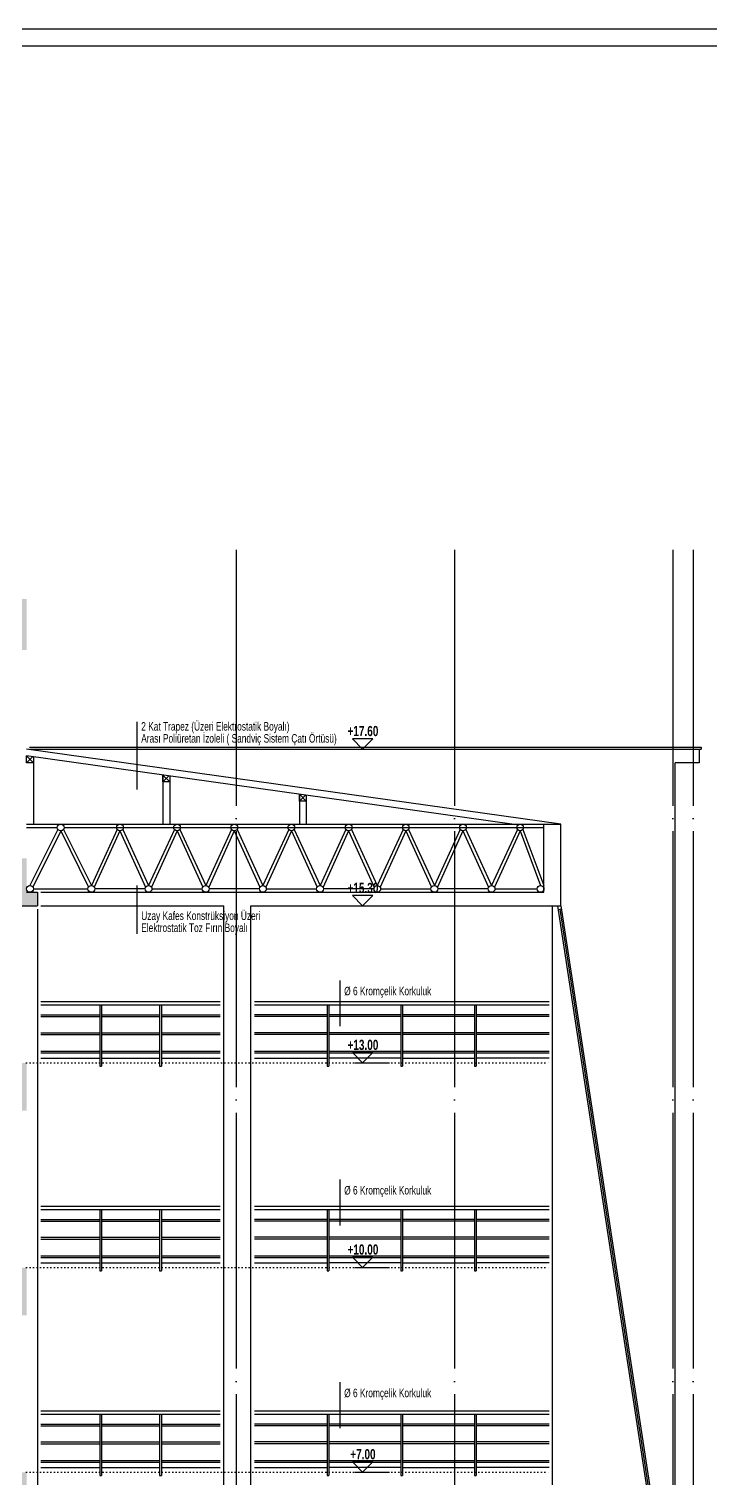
# Model space of a CAD drawing. Extents: x 460786 to 545292, y 30998 to 41694.
# Drawn here: x 507520 to 508518, y 39568 to 41694 of the extents above; entities that cross this region are included whole.
import ezdxf
from ezdxf.enums import TextEntityAlignment as Align

# ---------------------------------------------------------------- set-up
doc = ezdxf.new("R2010")
doc.units = 0
doc.header["$LTSCALE"] = 50
doc.header["$MEASUREMENT"] = 0
doc.linetypes.add('DASHDOT', pattern=[5.5, 5, -0.25, 0, -0.25])
doc.linetypes.add('DASHED', pattern=[0.1, 0, -0.1])
doc.layers.get('0').update_dxf_attribs({"linetype": 'CONTINUOUS'})
for name, color, linetype in [('A-Aks Dikey', 12, 'DASHDOT'), ('A-Betonarme', 6, 'CONTINUOUS'), ('A-Cam', 160, 'CONTINUOUS'), ('A-Dash', 9, 'DASHED'), ('A-Gör 2', 40, 'CONTINUOUS'), ('A-Gör 3', 25, 'CONTINUOUS'), ('A-Gör 4', 75, 'CONTINUOUS'), ('A-Kot', 3, 'CONTINUOUS'), ('A-Lejant', 23, 'CONTINUOUS'), ('A-Malzeme', 32, 'CONTINUOUS'), ('A-Tarama 1', 9, 'CONTINUOUS')]:
    doc.layers.add(name, color=color, linetype=linetype)
doc.styles.add('blkan', font='arial.ttf', dxfattribs={"width": 0.9, "height": 12.5})
doc.styles.add('YAZI', font='arialbd.ttf', dxfattribs={"width": 0.9, "height": 150})

# ---------------------------------------------------------------- blocks, each defined once
blk = doc.blocks.new('kot-k')
for p, q in [((9.4, 0), (-32.7, 0)), ((-12.6, 12.6), (12.6, 12.6)), ((0, 0), (-12.6, 12.6)), ((0, 0), (12.6, 12.6))]:
    blk.add_line(p, q)
at = {"style": 'YAZI', "width": 0.7}
blk.add_attdef('KOT', text='', height=12.5, dxfattribs=at).set_placement((0, 22), align=Align.MIDDLE_CENTER)

msp = doc.modelspace()

# ---------------------------------------------------------------- hatches: boundary and pattern name
at = {"layer": 'A-Tarama 1'}
h = msp.add_hatch(dxfattribs=at)
h.set_pattern_fill('ANSI33', color=256, scale=30, angle=180, style=0)
h.set_pattern_definition([(225, (46068.436, 5507.0595), (5.30330086, -5.30330086), []), (225, (46063.133, 5507.0595), (5.30330086, -5.30330086), [3.75, -1.875])])
h.paths.add_polyline_path([(515771.99, 38428.33), (515711.99, 38428.33), (515711.99, 38878.33), (514555.52, 38878.33), (514555.52, 38833.33), (513227.52, 38833.33), (513227.52, 38878.33), (511390.02, 38878.33), (511390.02, 38818.33), (511420.02, 38818.33), (511420.02, 38863.33), (511840.52, 38863.33), (511840.52, 38818.33), (511870.52, 38818.33), (511870.52, 38863.33), (512292.52, 38863.33), (512292.52, 38818.33), (512322.52, 38818.33), (512322.52, 38863.33), (512745.52, 38863.33), (512745.52, 38818.33), (512775.52, 38818.33), (512775.52, 38863.33), (513197.52, 38863.33), (513197.52, 38818.33), (513227.52, 38818.33), (514585.52, 38818.33), (514585.52, 38863.33), (515008.52, 38863.33), (515008.52, 38818.33), (515038.52, 38818.33), (515038.52, 38863.33), (515460.52, 38863.33), (515460.52, 38818.33), (515490.52, 38818.33), (515490.52, 38863.33), (515686.95, 38863.33), (515686.95, 38428.33), (508507.02, 38428.33), (508507.02, 38863.33), (508793.52, 38863.33), (508793.52, 38818.33), (508833.52, 38818.33), (508833.52, 38863.33), (509113.52, 38863.33), (509113.52, 38818.33), (509153.52, 38818.33), (509153.52, 38863.33), (509426.02, 38863.33), (509426.02, 38818.33), (509466.02, 38818.33), (509466.02, 38878.33), (508482.02, 38878.33), (508482.02, 38428.33), (508477.02, 38428.33), (508477.02, 38878.33), (507518.52, 38878.33), (507518.52, 38961.63), (507502.02, 38961.63), (507502.02, 38978.33), (506324.02, 38978.33), (506324.02, 38428.33), (506264.02, 38428.33), (506264.02, 38368.33), (515771.99, 38368.33)])
h.paths.add_polyline_path([(506349.02, 38428.33), (506349.02, 38963.33), (506687.02, 38963.33), (506687.02, 38918.33), (506707.02, 38918.33), (506707.02, 38963.33), (507157.02, 38963.33), (507157.02, 38918.33), (507197.02, 38918.33), (507197.02, 38963.33), (507478.52, 38963.33), (507478.52, 38918.33), (507488.52, 38918.33), (507488.52, 38863.33), (507803.52, 38863.33), (507803.52, 38818.33), (507843.52, 38818.33), (507843.52, 38863.33), (508452.02, 38863.33), (508452.02, 38428.33)], flags=16)
h.paths.add_polyline_path([(507611.81, 38911.65), (507581.02, 38911.65), (507581.02, 38928.31), (507550.1, 38928.31), (507550.1, 38944.97), (507532.02, 38944.97), (507532.02, 38961.63), (507518.52, 38961.63), (507518.52, 38928.32), (507611.09, 38878.33), (507642.49, 38878.33), (507642.49, 38894.99), (507611.81, 38894.99)], flags=16)
h.paths.add_polyline_path([(506784.02, 39263.33), (507171.02, 39263.33), (507171.02, 39208.33), (507196.02, 39208.33), (507196.02, 39263.33), (507491.02, 39263.33), (507491.02, 39208.33), (507516.02, 39208.33), (507516.02, 39278.33), (506324.02, 39278.33), (506324.02, 39198.33), (506349.02, 39198.33), (506349.02, 39263.33), (506759.02, 39263.33), (506759.02, 39208.33), (506784.02, 39208.33)])
h.paths.add_polyline_path([(506996.02, 39211.33), (506983.02, 39211.33), (506983.02, 39198.33), (506996.02, 39198.33)], flags=17)
h.paths.add_polyline_path([(506784.02, 39563.33), (507171.02, 39563.33), (507171.02, 39508.33), (507196.02, 39508.33), (507196.02, 39563.33), (507491.02, 39563.33), (507491.02, 39508.33), (507516.02, 39508.33), (507516.02, 39578.33), (506324.02, 39578.33), (506324.02, 39498.33), (506349.02, 39498.33), (506349.02, 39563.33), (506759.02, 39563.33), (506759.02, 39508.33), (506784.02, 39508.33)])
h.paths.add_polyline_path([(506996.02, 39511.33), (506983.02, 39511.33), (506983.02, 39498.33), (506996.02, 39498.33)], flags=17)
h.paths.add_polyline_path([(506784.02, 39863.33), (507171.02, 39863.33), (507171.02, 39808.33), (507196.02, 39808.33), (507196.02, 39863.33), (507491.02, 39863.33), (507491.02, 39808.33), (507516.02, 39808.33), (507516.02, 39878.33), (506324.02, 39878.33), (506324.02, 39798.33), (506349.02, 39798.33), (506349.02, 39863.33), (506759.02, 39863.33), (506759.02, 39808.33), (506784.02, 39808.33)])
h.paths.add_polyline_path([(506784.02, 40163.33), (507171.02, 40163.33), (507171.02, 40108.33), (507196.02, 40108.33), (507196.02, 40163.33), (507491.02, 40163.33), (507491.02, 40108.33), (507516.02, 40108.33), (507516.02, 40178.33), (506324.02, 40178.33), (506324.02, 40098.33), (506349.02, 40098.33), (506349.02, 40163.33), (506759.02, 40163.33), (506759.02, 40108.33), (506784.02, 40108.33)])
h.paths.add_polyline_path([(506996.02, 40111.33), (506983.02, 40111.33), (506983.02, 40098.33), (506996.02, 40098.33)], flags=17)
h.paths.add_polyline_path([(506996.02, 39811.33), (506983.02, 39811.33), (506983.02, 39798.33), (506996.02, 39798.33)], flags=17)
h.paths.add_polyline_path([(507196.02, 40463.33), (507491.02, 40463.33), (507491.02, 40408.33), (507532.02, 40408.33), (507532.02, 40428.33), (507516.02, 40428.33), (507516.02, 40478.33), (506299.02, 40478.33), (506299.02, 40638.33), (506249.02, 40638.33), (506249.02, 40618.33), (506274.02, 40618.33), (506274.02, 40428.33), (506299.02, 40428.33), (506299.02, 40463.33), (506324.02, 40463.33), (506324.02, 40398.33), (506349.02, 40398.33), (506349.02, 40463.33), (506759.02, 40463.33), (506759.02, 40408.33), (506784.02, 40408.33), (506784.02, 40463.33), (507171.02, 40463.33), (507171.02, 40408.33), (507196.02, 40408.33)])
h.paths.add_polyline_path([(506996.02, 40411.33), (506983.02, 40411.33), (506983.02, 40398.33), (506996.02, 40398.33)], flags=17)
h.paths.add_polyline_path([(507196.02, 40743.33), (507171.02, 40743.33), (507171.02, 40718.33), (507196.02, 40718.33)])
h.paths.add_polyline_path([(507516.02, 40858.33), (507491.02, 40858.33), (507491.02, 40798.33), (507196.02, 40798.33), (507196.02, 40858.33), (507171.02, 40858.33), (507171.02, 40783.33), (507516.02, 40783.33)])
h.paths.add_polyline_path([(508833.52, 39338.33), (508808.52, 39338.33), (508808.52, 39278.33), (508482.02, 39278.33), (508482.02, 39178.33), (508507.02, 39178.33), (508507.02, 39263.33), (508808.52, 39263.33), (508808.52, 39178.33), (508833.52, 39178.33)])
h.paths.add_polyline_path([(508477.02, 39278.33), (508467.02, 39278.33), (508467.02, 39358.33), (508502.02, 39358.33), (508502.02, 39378.33), (508477.02, 39378.33), (508452.02, 39378.33), (508452.02, 39278.33), (508452.02, 39178.33), (508477.02, 39178.33)])
h.paths.add_polyline_path([(511385.02, 39278.33), (510023.52, 39278.33), (510023.52, 39438.33), (509998.52, 39438.33), (509998.52, 39278.33), (509138.18, 39278.33), (509138.18, 39338.33), (509113.18, 39338.33), (509113.18, 39178.33), (509138.18, 39178.33), (509138.18, 39263.33), (509436.02, 39263.33), (509436.02, 39218.33), (509466.02, 39218.33), (509466.02, 39263.33), (509998.52, 39263.33), (509998.52, 39218.33), (510028.52, 39218.33), (510028.52, 39263.33), (510451.52, 39263.33), (510451.52, 39218.33), (510481.52, 39218.33), (510481.52, 39263.33), (510904.52, 39263.33), (510904.52, 39218.33), (510934.52, 39218.33), (510934.52, 39263.33), (511355.02, 39263.33), (511355.02, 39218.33), (511385.02, 39218.33)])
h.paths.add_polyline_path([(510033.52, 38863.33), (510446.52, 38863.33), (510446.52, 38818.33), (510486.52, 38818.33), (510486.52, 38863.33), (510899.52, 38863.33), (510899.52, 38818.33), (510939.52, 38818.33), (510939.52, 38863.33), (511355.02, 38863.33), (511355.02, 38698.33), (511385.02, 38698.33), (511385.02, 38878.33), (509993.52, 38878.33), (509993.52, 38818.33), (510033.52, 38818.33)], flags=17)
h.paths.add_polyline_path([(515686.95, 38478.33), (508507.02, 38478.33), (508507.02, 38468.33), (515686.95, 38468.33)], flags=17)
h.paths.add_polyline_path([(513454.02, 39423.33), (513529.77, 39423.33), (513529.77, 39318.33), (513559.77, 39318.33), (513559.77, 39423.33), (513650.52, 39423.33), (513650.52, 39318.33), (513680.52, 39318.33), (513680.52, 39423.33), (513770.77, 39423.33), (513770.77, 39318.33), (513800.77, 39318.33), (513800.77, 39423.33), (513876.52, 39423.33), (513876.52, 39318.33), (513906.52, 39318.33), (513906.52, 39423.33), (513982.27, 39423.33), (513982.27, 39318.33), (514012.27, 39318.33), (514012.27, 39423.33), (514102.52, 39423.33), (514102.52, 39318.33), (514132.52, 39318.33), (514132.52, 39423.33), (514223.27, 39423.33), (514223.27, 39318.33), (514253.27, 39318.33), (514253.27, 39423.33), (514329.02, 39423.33), (514329.02, 39318.33), (514359.02, 39318.33), (514359.02, 39423.33), (514434.77, 39423.33), (514434.77, 39318.33), (514464.77, 39318.33), (514464.77, 39423.33), (514555.52, 39423.33), (514555.52, 39318.33), (514605.52, 39318.33), (514605.52, 39363.33), (515008.52, 39363.33), (515008.52, 39198.33), (515038.52, 39198.33), (515038.52, 39263.33), (515460.52, 39263.33), (515460.52, 39218.33), (515490.52, 39218.33), (515490.52, 39263.33), (515681.99, 39263.33), (515681.99, 39178.33), (515711.99, 39178.33), (515711.99, 39418.33), (515746.99, 39418.33), (515746.99, 39438.33), (515681.99, 39438.33), (515681.99, 39278.33), (515038.52, 39278.33), (515038.52, 39378.33), (515038.52, 39416.33), (515018.52, 39416.33), (515018.52, 39378.33), (514605.52, 39378.33), (514605.52, 39458.33), (514555.52, 39458.33), (514555.52, 39438.33), (513227.52, 39438.33), (513227.52, 39458.33), (513177.52, 39458.33), (513177.52, 39378.33), (512765.52, 39378.33), (512765.52, 39416.33), (512745.52, 39416.33), (512745.52, 39378.33), (512745.52, 39278.33), (511390.02, 39278.33), (511390.02, 39218.33), (511420.02, 39218.33), (511420.02, 39263.33), (511840.52, 39263.33), (511840.52, 39218.33), (511870.52, 39218.33), (511870.52, 39263.33), (512292.52, 39263.33), (512292.52, 39218.33), (512322.52, 39218.33), (512322.52, 39263.33), (512745.52, 39263.33), (512745.52, 39198.33), (512775.52, 39198.33), (512775.52, 39363.33), (513177.52, 39363.33), (513177.52, 39318.33), (513227.52, 39318.33), (513227.52, 39423.33), (513318.27, 39423.33), (513318.27, 39318.33), (513348.27, 39318.33), (513348.27, 39423.33), (513424.02, 39423.33), (513424.02, 39318.33), (513454.02, 39318.33)])
h.paths.add_polyline_path([(512322.52, 39126.33), (512309.52, 39126.33), (512309.52, 39113.33), (512322.52, 39113.33)])
h.paths.add_polyline_path([(512758.52, 39126.33), (512745.52, 39126.33), (512745.52, 39113.33), (512758.52, 39113.33)])
h.paths.add_polyline_path([(515038.52, 39126.33), (515025.52, 39126.33), (515025.52, 39113.33), (515038.52, 39113.33)])

# ---------------------------------------------------------------- linework, layer by layer
at = {"layer": 'A-Aks Dikey', "ltscale": 1.5}
for p, q in [((507823.52, 40930.33), (507823.52, 38167.38)), ((508143.52, 40930.33), (508143.52, 38167.38)), ((508463.52, 40930.33), (508463.52, 38167.38)), ((508493.52, 40930.33), (508493.52, 38197.38))]:
    msp.add_line(p, q, dxfattribs=at)
at = {"layer": 'A-Betonarme'}
for p, q in [((507516.02, 40428.33), (507532.02, 40428.33)), ((507532.02, 40428.33), (507532.02, 40408.33)), ((507491.02, 40408.33), (507532.02, 40408.33))]:
    msp.add_line(p, q, dxfattribs=at)
at = {"layer": 'A-Cam'}
for p, q in [((508294.46, 40408.33), (508452.02, 39378.33)), ((508299.52, 40408.33), (508457.08, 39378.33)), ((508295.23, 40403.33), (508300.17, 40404.09)), ((508297.7, 40403.71), (508453.73, 39383.65))]:
    msp.add_line(p, q, dxfattribs=at)
at = {"layer": 'A-Dash'}
for p, q in [((507516.02, 40178.33), (508282.02, 40178.33)), ((507516.02, 39878.33), (508282.02, 39878.33)), ((507516.02, 39578.33), (508282.02, 39578.33))]:
    msp.add_line(p, q, dxfattribs=at)
at = {"layer": 'A-Gör 2'}
for p, q in [((507520.13, 40641.33), (508505.02, 40641.33)), ((508505.02, 40641.33), (508505.02, 40638.33)), ((507520.13, 40638.33), (508505.02, 40638.33)), ((507516.02, 40528.33), (508274.52, 40528.33)), ((507516.02, 40523.33), (507561.02, 40523.33)), ((507571.02, 40523.33), (508274.52, 40523.33)), ((508274.52, 40428.33), (508274.52, 40528.33)), ((508274.52, 40528.33), (508299.52, 40528.33)), ((508299.52, 40408.33), (508299.52, 40528.33)), ((507536.81, 40428.33), (508274.52, 40428.33)), ((507536.81, 40408.33), (507805.02, 40408.33)), ((507805.02, 38885.33), (507805.02, 40408.33)), ((507845.02, 38885.33), (507845.02, 40408.33)), ((507845.02, 40408.33), (508299.52, 40408.33)), ((507532.02, 40403.54), (507532.02, 38970.15))]:
    msp.add_line(p, q, dxfattribs=at)
at = {"layer": 'A-Gör 3'}
for p, q in [((508299.52, 40528.33), (507516.02, 40638.33)), ((508227.59, 40528.33), (507516.02, 40628.23)), ((507526.02, 40626.83), (507526.02, 40528.33)), ((508467.02, 39381.44), (508467.02, 40618.33)), ((507716.02, 40598.75), (507716.02, 40528.33)), ((507726.02, 40598.75), (507726.02, 40528.33)), ((507916.02, 40570.67), (507916.02, 40528.33)), ((507926.02, 40570.67), (507926.02, 40528.33)), ((508287.02, 38885.33), (508287.02, 40408.33)), ((507537.02, 40185.33), (507623.44, 40185.33)), ((507625.94, 40185.33), (507711.1, 40185.33)), ((507713.6, 40185.33), (507800.02, 40185.33)), ((507850.02, 40185.33), (507956.77, 40185.33)), ((508064.77, 40185.33), (507959.27, 40185.33)), ((508067.27, 40185.33), (508172.77, 40185.33)), ((508282.02, 40185.33), (508175.27, 40185.33)), ((507537.02, 39885.33), (507623.44, 39885.33)), ((507625.94, 39885.33), (507711.1, 39885.33)), ((507713.6, 39885.33), (507800.02, 39885.33)), ((507850.02, 39885.33), (507956.77, 39885.33)), ((508064.77, 39885.33), (507959.27, 39885.33)), ((508067.27, 39885.33), (508172.77, 39885.33)), ((508282.02, 39885.33), (508175.27, 39885.33)), ((507537.02, 39585.33), (507623.44, 39585.33)), ((507625.94, 39585.33), (507711.1, 39585.33)), ((507713.6, 39585.33), (507800.02, 39585.33)), ((507850.02, 39585.33), (507956.77, 39585.33)), ((508064.77, 39585.33), (507959.27, 39585.33)), ((508067.27, 39585.33), (508172.77, 39585.33)), ((508282.02, 39585.33), (508175.27, 39585.33))]:
    msp.add_line(p, q, dxfattribs=at)
for points in [[(507526.02, 40626.83), (507526.02, 40618.21), (507516.02, 40618.21), (507516.02, 40628.21), (507526.02, 40618.21)], [(507516.02, 40618.21), (507524.81, 40627)], [(508502.02, 40638.33), (508502.02, 40618.33), (508467.02, 40618.33)], [(507726.02, 40598.75), (507726.02, 40590.13), (507716.02, 40590.13), (507716.02, 40600.13), (507726.02, 40590.13)], [(507716.02, 40590.13), (507724.81, 40598.92)], [(507926.02, 40570.67), (507926.02, 40562.05), (507916.02, 40562.05), (507916.02, 40572.05), (507926.02, 40562.05)], [(507916.02, 40562.05), (507924.81, 40570.84)]]:
    msp.add_lwpolyline(points, dxfattribs=at)
at = {"layer": 'A-Gör 4'}
for p, q in [((507562.02, 40520.33), (507521.02, 40438.33)), ((507566.02, 40518.33), (507525.35, 40435.82)), ((507566.02, 40518.33), (507606.68, 40435.82)), ((507570.02, 40520.33), (507611.02, 40438.33)), ((507648.93, 40520.33), (507611.02, 40438.33)), ((507652.93, 40518.33), (507615.35, 40435.82)), ((507652.93, 40518.33), (507690.5, 40435.81)), ((507656.93, 40520.33), (507694.84, 40438.29)), ((507732.75, 40520.33), (507694.84, 40438.33)), ((507736.75, 40518.33), (507699.17, 40435.82)), ((507736.75, 40518.33), (507774.32, 40435.81)), ((507740.75, 40520.33), (507778.66, 40438.29)), ((507816.57, 40520.33), (507778.66, 40438.33)), ((507820.57, 40518.33), (507782.99, 40435.82)), ((507820.57, 40518.33), (507858.14, 40435.81)), ((507824.57, 40520.33), (507862.48, 40438.29)), ((507900.39, 40520.33), (507862.48, 40438.33)), ((507904.39, 40518.33), (507866.81, 40435.82)), ((507904.39, 40518.33), (507941.96, 40435.81)), ((507908.39, 40520.33), (507946.3, 40438.29)), ((507984.21, 40520.33), (507946.3, 40438.33)), ((507988.21, 40518.33), (507950.63, 40435.82)), ((507988.21, 40518.33), (508025.78, 40435.81)), ((507992.21, 40520.33), (508030.12, 40438.29)), ((508068.03, 40520.33), (508030.12, 40438.33)), ((508072.03, 40518.33), (508034.45, 40435.82)), ((508072.03, 40518.33), (508109.6, 40435.81)), ((508076.03, 40520.33), (508113.94, 40438.29)), ((508151.85, 40520.33), (508113.94, 40438.33)), ((508155.85, 40518.33), (508118.27, 40435.82)), ((508155.85, 40518.33), (508193.42, 40435.81)), ((508159.85, 40520.33), (508197.76, 40438.29)), ((508235.67, 40520.33), (508197.76, 40438.33)), ((508239.67, 40518.33), (508202.09, 40435.82)), ((508239.67, 40518.33), (508269.25, 40438.33)), ((508243.67, 40520.33), (508274.52, 40438.29)), ((507526.02, 40433.33), (507606.02, 40433.33)), ((507689.84, 40433.33), (507616.02, 40433.33)), ((507699.84, 40433.33), (507773.66, 40433.33)), ((507857.48, 40433.33), (507783.66, 40433.33)), ((507867.48, 40433.33), (507941.3, 40433.33)), ((508025.12, 40433.33), (507951.3, 40433.33)), ((508035.12, 40433.33), (508108.94, 40433.33)), ((508192.76, 40433.33), (508118.94, 40433.33)), ((508202.76, 40433.33), (508264.52, 40433.33)), ((507537.02, 40268.33), (507800.02, 40268.33)), ((507537.02, 40263.33), (507800.02, 40263.33)), ((507623.44, 40263.33), (507623.44, 40173.33)), ((507625.94, 40263.33), (507625.94, 40173.33)), ((507711.1, 40263.33), (507711.1, 40173.33)), ((507713.6, 40263.33), (507713.6, 40173.33)), ((507850.02, 40268.33), (508282.02, 40268.33)), ((507850.02, 40263.33), (508282.02, 40263.33)), ((507956.77, 40263.33), (507956.77, 40173.33)), ((507959.27, 40263.33), (507959.27, 40173.33)), ((508064.77, 40263.33), (508064.77, 40173.33)), ((508067.27, 40263.33), (508067.27, 40173.33)), ((508172.77, 40263.33), (508172.77, 40173.33)), ((508175.27, 40263.33), (508175.27, 40173.33)), ((507537.02, 40248.58), (507623.44, 40248.58)), ((507537.02, 40246.08), (507623.44, 40246.08)), ((507625.94, 40248.58), (507711.1, 40248.58)), ((507625.94, 40246.08), (507711.1, 40246.08)), ((507713.6, 40248.58), (507800.02, 40248.58)), ((507713.6, 40246.08), (507800.02, 40246.08)), ((507956.77, 40248.58), (507850.02, 40248.58)), ((507956.77, 40246.08), (507850.02, 40246.08)), ((508064.77, 40248.58), (507959.27, 40248.58)), ((508064.77, 40246.08), (507959.27, 40246.08)), ((508172.77, 40248.58), (508067.27, 40248.58)), ((508172.77, 40246.08), (508067.27, 40246.08)), ((508282.02, 40248.58), (508175.27, 40248.58)), ((508282.02, 40246.08), (508175.27, 40246.08)), ((507537.02, 40222.58), (507623.44, 40222.58)), ((507537.02, 40220.08), (507623.44, 40220.08)), ((507625.94, 40222.58), (507711.1, 40222.58)), ((507625.94, 40220.08), (507711.1, 40220.08)), ((507713.6, 40222.58), (507800.02, 40222.58)), ((507713.6, 40220.08), (507800.02, 40220.08)), ((507956.77, 40222.58), (507850.02, 40222.58)), ((507956.77, 40220.08), (507850.02, 40220.08)), ((508064.77, 40222.58), (507959.27, 40222.58)), ((508064.77, 40220.08), (507959.27, 40220.08)), ((508172.77, 40222.58), (508067.27, 40222.58)), ((508172.77, 40220.08), (508067.27, 40220.08)), ((508282.02, 40222.58), (508175.27, 40222.58)), ((508282.02, 40220.08), (508175.27, 40220.08)), ((507537.02, 40195.33), (507623.44, 40195.33)), ((507625.94, 40195.33), (507711.1, 40195.33)), ((507713.6, 40195.33), (507800.02, 40195.33)), ((507850.02, 40195.33), (507956.77, 40195.33)), ((507959.27, 40195.33), (508064.77, 40195.33)), ((508067.27, 40195.33), (508172.77, 40195.33)), ((508175.27, 40195.33), (508282.02, 40195.33)), ((507537.02, 40192.83), (507623.44, 40192.83)), ((507623.44, 40173.33), (507625.94, 40173.33)), ((507625.94, 40192.83), (507711.1, 40192.83)), ((507711.1, 40173.33), (507713.6, 40173.33)), ((507713.6, 40192.83), (507800.02, 40192.83)), ((507850.02, 40192.83), (507956.77, 40192.83)), ((507956.77, 40173.33), (507959.27, 40173.33)), ((507959.27, 40192.83), (508064.77, 40192.83)), ((508064.77, 40173.33), (508067.27, 40173.33)), ((508067.27, 40192.83), (508172.77, 40192.83)), ((508172.77, 40173.33), (508175.27, 40173.33)), ((508175.27, 40192.83), (508282.02, 40192.83)), ((507537.02, 39968.33), (507800.02, 39968.33)), ((507537.02, 39963.33), (507800.02, 39963.33)), ((507623.44, 39963.33), (507623.44, 39873.33)), ((507625.94, 39963.33), (507625.94, 39873.33)), ((507711.1, 39963.33), (507711.1, 39873.33)), ((507713.6, 39963.33), (507713.6, 39873.33)), ((507850.02, 39968.33), (508282.02, 39968.33)), ((507850.02, 39963.33), (508282.02, 39963.33)), ((507956.77, 39963.33), (507956.77, 39873.33)), ((507959.27, 39963.33), (507959.27, 39873.33)), ((508064.77, 39963.33), (508064.77, 39873.33)), ((508067.27, 39963.33), (508067.27, 39873.33)), ((508172.77, 39963.33), (508172.77, 39873.33)), ((508175.27, 39963.33), (508175.27, 39873.33)), ((507537.02, 39948.58), (507623.44, 39948.58)), ((507537.02, 39946.08), (507623.44, 39946.08)), ((507625.94, 39948.58), (507711.1, 39948.58)), ((507625.94, 39946.08), (507711.1, 39946.08)), ((507713.6, 39948.58), (507800.02, 39948.58)), ((507713.6, 39946.08), (507800.02, 39946.08)), ((507956.77, 39948.58), (507850.02, 39948.58)), ((507956.77, 39946.08), (507850.02, 39946.08)), ((508064.77, 39948.58), (507959.27, 39948.58)), ((508064.77, 39946.08), (507959.27, 39946.08)), ((508172.77, 39948.58), (508067.27, 39948.58)), ((508172.77, 39946.08), (508067.27, 39946.08)), ((508282.02, 39948.58), (508175.27, 39948.58)), ((508282.02, 39946.08), (508175.27, 39946.08)), ((507537.02, 39922.58), (507623.44, 39922.58)), ((507537.02, 39920.08), (507623.44, 39920.08)), ((507625.94, 39922.58), (507711.1, 39922.58)), ((507625.94, 39920.08), (507711.1, 39920.08)), ((507713.6, 39922.58), (507800.02, 39922.58)), ((507713.6, 39920.08), (507800.02, 39920.08)), ((507956.77, 39922.58), (507850.02, 39922.58)), ((507956.77, 39920.08), (507850.02, 39920.08)), ((508064.77, 39922.58), (507959.27, 39922.58)), ((508064.77, 39920.08), (507959.27, 39920.08)), ((508172.77, 39922.58), (508067.27, 39922.58)), ((508172.77, 39920.08), (508067.27, 39920.08)), ((508282.02, 39922.58), (508175.27, 39922.58)), ((508282.02, 39920.08), (508175.27, 39920.08)), ((507537.02, 39895.33), (507623.44, 39895.33)), ((507625.94, 39895.33), (507711.1, 39895.33)), ((507713.6, 39895.33), (507800.02, 39895.33)), ((507850.02, 39895.33), (507956.77, 39895.33)), ((507959.27, 39895.33), (508064.77, 39895.33)), ((508067.27, 39895.33), (508172.77, 39895.33)), ((508175.27, 39895.33), (508282.02, 39895.33)), ((507537.02, 39892.83), (507623.44, 39892.83)), ((507625.94, 39892.83), (507711.1, 39892.83)), ((507713.6, 39892.83), (507800.02, 39892.83)), ((507850.02, 39892.83), (507956.77, 39892.83)), ((507959.27, 39892.83), (508064.77, 39892.83)), ((508067.27, 39892.83), (508172.77, 39892.83)), ((508175.27, 39892.83), (508282.02, 39892.83)), ((507623.44, 39873.33), (507625.94, 39873.33)), ((507711.1, 39873.33), (507713.6, 39873.33)), ((507956.77, 39873.33), (507959.27, 39873.33)), ((508064.77, 39873.33), (508067.27, 39873.33)), ((508172.77, 39873.33), (508175.27, 39873.33)), ((507537.02, 39668.33), (507800.02, 39668.33)), ((507537.02, 39663.33), (507800.02, 39663.33)), ((507623.44, 39663.33), (507623.44, 39573.33)), ((507625.94, 39663.33), (507625.94, 39573.33)), ((507711.1, 39663.33), (507711.1, 39573.33)), ((507713.6, 39663.33), (507713.6, 39573.33)), ((507850.02, 39668.33), (508282.02, 39668.33)), ((507850.02, 39663.33), (508282.02, 39663.33)), ((507956.77, 39663.33), (507956.77, 39573.33)), ((507959.27, 39663.33), (507959.27, 39573.33)), ((508064.77, 39663.33), (508064.77, 39573.33)), ((508067.27, 39663.33), (508067.27, 39573.33)), ((508172.77, 39663.33), (508172.77, 39573.33)), ((508175.27, 39663.33), (508175.27, 39573.33)), ((507537.02, 39648.58), (507623.44, 39648.58)), ((507537.02, 39646.08), (507623.44, 39646.08)), ((507625.94, 39648.58), (507711.1, 39648.58)), ((507625.94, 39646.08), (507711.1, 39646.08)), ((507713.6, 39648.58), (507800.02, 39648.58)), ((507713.6, 39646.08), (507800.02, 39646.08)), ((507956.77, 39648.58), (507850.02, 39648.58)), ((507956.77, 39646.08), (507850.02, 39646.08)), ((508064.77, 39648.58), (507959.27, 39648.58)), ((508064.77, 39646.08), (507959.27, 39646.08)), ((508172.77, 39648.58), (508067.27, 39648.58)), ((508172.77, 39646.08), (508067.27, 39646.08)), ((508282.02, 39648.58), (508175.27, 39648.58)), ((508282.02, 39646.08), (508175.27, 39646.08)), ((507537.02, 39622.58), (507623.44, 39622.58)), ((507537.02, 39620.08), (507623.44, 39620.08)), ((507625.94, 39622.58), (507711.1, 39622.58)), ((507625.94, 39620.08), (507711.1, 39620.08)), ((507713.6, 39622.58), (507800.02, 39622.58)), ((507713.6, 39620.08), (507800.02, 39620.08)), ((507956.77, 39622.58), (507850.02, 39622.58)), ((507956.77, 39620.08), (507850.02, 39620.08)), ((508064.77, 39622.58), (507959.27, 39622.58)), ((508064.77, 39620.08), (507959.27, 39620.08)), ((508172.77, 39622.58), (508067.27, 39622.58)), ((508172.77, 39620.08), (508067.27, 39620.08)), ((508282.02, 39622.58), (508175.27, 39622.58)), ((508282.02, 39620.08), (508175.27, 39620.08)), ((507537.02, 39595.33), (507623.44, 39595.33)), ((507537.02, 39592.83), (507623.44, 39592.83)), ((507625.94, 39595.33), (507711.1, 39595.33)), ((507625.94, 39592.83), (507711.1, 39592.83)), ((507713.6, 39595.33), (507800.02, 39595.33)), ((507713.6, 39592.83), (507800.02, 39592.83)), ((507850.02, 39595.33), (507956.77, 39595.33)), ((507850.02, 39592.83), (507956.77, 39592.83)), ((507959.27, 39595.33), (508064.77, 39595.33)), ((507959.27, 39592.83), (508064.77, 39592.83)), ((508067.27, 39595.33), (508172.77, 39595.33)), ((508067.27, 39592.83), (508172.77, 39592.83)), ((508175.27, 39595.33), (508282.02, 39595.33)), ((508175.27, 39592.83), (508282.02, 39592.83)), ((507623.44, 39573.33), (507625.94, 39573.33)), ((507711.1, 39573.33), (507713.6, 39573.33)), ((507956.77, 39573.33), (507959.27, 39573.33)), ((508064.77, 39573.33), (508067.27, 39573.33)), ((508172.77, 39573.33), (508175.27, 39573.33))]:
    msp.add_line(p, q, dxfattribs=at)
for centre in [(507566.02, 40523.33), (507652.93, 40523.33), (507736.75, 40523.33), (507820.57, 40523.33), (507904.39, 40523.33), (507988.21, 40523.33), (508072.03, 40523.33), (508155.85, 40523.33), (508239.67, 40523.33), (507521.02, 40433.33), (507611.02, 40433.33), (507611.02, 40433.33), (507694.84, 40433.33), (507694.84, 40433.33), (507778.66, 40433.33), (507778.66, 40433.33), (507862.48, 40433.33), (507862.48, 40433.33), (507946.3, 40433.33), (507946.3, 40433.33), (508030.12, 40433.33), (508030.12, 40433.33), (508113.94, 40433.33), (508113.94, 40433.33), (508197.76, 40433.33), (508197.76, 40433.33), (508269.52, 40433.33), (508269.52, 40433.33)]:
    msp.add_circle(centre, 5, dxfattribs=at)
at = {"layer": 'A-Lejant'}
msp.add_lwpolyline([(460786.15, 41693.81), (460786.15, 37193.81), (545291.84, 37193.81), (545291.84, 41693.81), (460786.15, 41693.81)], dxfattribs=at)
msp.add_lwpolyline([(460811.15, 41668.81), (460811.15, 37218.81), (545266.84, 37218.81), (545266.84, 41668.81)], close=True, dxfattribs=at)
at = {"layer": 'A-Malzeme'}
for p, q in [((507677.73, 40678.34), (507677.73, 40578.9)), ((507677.73, 40438.39), (507677.73, 40367.41)), ((507975.27, 40299.25), (507975.27, 40232.1)), ((507975.27, 40007.21), (507975.27, 39940.06)), ((507975.27, 39710.1), (507975.27, 39642.94))]:
    msp.add_line(p, q, dxfattribs=at)

# ---------------------------------------------------------------- block references
at = {"layer": 'A-Kot'}
ref = msp.add_blockref('kot-k', (508008.76, 40638.33), dxfattribs=dict(at, xscale=-1.200000000186265, yscale=1.200000000186265, zscale=1.200000000186265))
ref.add_attrib('KOT', '+17.60', dxfattribs={"layer": '0', "height": 15, "style": 'YAZI', "width": 0.7}).set_placement((508009.14, 40664.73), align=Align.MIDDLE_CENTER)
ref = msp.add_blockref('kot-k', (508008.76, 40408.33), dxfattribs=dict(at, xscale=-1.200000000186265, yscale=1.200000000186265, zscale=1.200000000186265))
ref.add_attrib('KOT', '+15.30', dxfattribs={"layer": '0', "height": 15, "style": 'YAZI', "width": 0.7}).set_placement((508009.14, 40434.73), align=Align.MIDDLE_CENTER)
ref = msp.add_blockref('kot-k', (508008.76, 40178.33), dxfattribs=dict(at, xscale=-1.200000000186265, yscale=1.200000000186265, zscale=1.200000000186265))
ref.add_attrib('KOT', '+13.00', dxfattribs={"layer": '0', "height": 15, "style": 'YAZI', "width": 0.7}).set_placement((508009.14, 40204.73), align=Align.MIDDLE_CENTER)
ref = msp.add_blockref('kot-k', (508008.76, 39878.33), dxfattribs=dict(at, xscale=-1.200000000186265, yscale=1.200000000186265, zscale=1.200000000186265))
ref.add_attrib('KOT', '+10.00', dxfattribs={"layer": '0', "height": 15, "style": 'YAZI', "width": 0.7}).set_placement((508009.14, 39904.73), align=Align.MIDDLE_CENTER)
ref = msp.add_blockref('kot-k', (508008.76, 39578.33), dxfattribs=dict(at, xscale=-1.200000000186265, yscale=1.200000000186265, zscale=1.200000000186265))
ref.add_attrib('KOT', '+7.00', dxfattribs={"layer": '0', "height": 15, "style": 'YAZI', "width": 0.7}).set_placement((508009.14, 39604.73), align=Align.MIDDLE_CENTER)

# ---------------------------------------------------------------- texts
at = {"layer": 'A-Malzeme', "style": 'blkan', "width": 0.7}
for s, p in [('Arası Poliüretan İzoleli ( Sandviç Sistem Çatı Örtüsü)', (507684.12, 40647.73)), ('2 Kat Trapez (Üzeri Elektrostatik Boyalı)', (507684.12, 40665.35)), ('Uzay Kafes Konstrüksiyon Üzeri', (507684.12, 40387.75)), ('Elektrostatik Toz Fırın Boyalı', (507684.12, 40370.13)), ('%%C 6 Kromçelik Korkuluk', (507981.67, 40277.39)), ('%%C 6 Kromçelik Korkuluk', (507981.67, 39985.35)), ('%%C 6 Kromçelik Korkuluk', (507981.67, 39688.24))]:
    msp.add_text(s, height=12.5, dxfattribs=at).set_placement(p)

doc.saveas('drawing.dxf')
